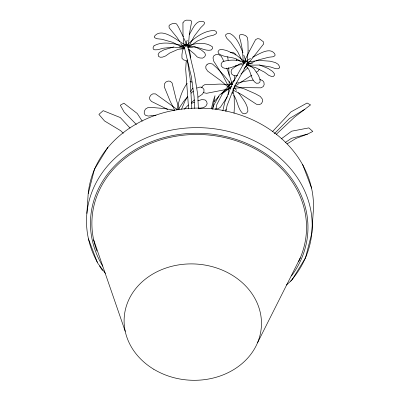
<?xml version="1.0" encoding="UTF-8"?>
<svg xmlns="http://www.w3.org/2000/svg" width="400" height="400" viewBox="0 0 400 400"><rect width="100%" height="100%" fill="white"/><g stroke="black" fill="none" stroke-linecap="round" stroke-linejoin="round"><path stroke-width="0.6" d="M236.355 60.39L236.37 59.165M234.025 113.15L234.365 107.64L234.2 97.455L233.045 88.725M86.875 213.445L88.17 193.92A112.915 95.55 3.8 0 1 209.74 108.61A112.915 95.55 3.8 0 1 313.125 213.555L311.83 233.085M228.12 94.9L228.67 88.195L230.855 88.46M235.895 66.495L236.005 65.275M234 81.19L234.89 75.66M212.7 109.17L215.005 95.7L213.115 101.435L211.4 108.725M225.79 110.32L226.005 109.15M215.87 109.395L216.785 104.635L222.575 93.465L231.88 86.375M225.85 111.46L227.075 105.515L234.665 86.11L246.955 64.31L244.88 61.515L232.59 83.315L224.735 102.37L222.855 110.805M212.62 108.955L213.13 106.545L219.325 95.165L229.605 87.325L231.775 86.195M176.905 109.83C179.12 100.725 181.39 90.845 187.19 83.36M88.275 193.505L94.46 169.235L107.88 147.29M311.725 233.495L305.54 257.765L292.12 279.71M187.19 40.26L185.56 44.765L189.12 45.765L194.31 36.065L200.675 27.705L204.015 24.44L204.58 22.735L203.795 21.79C195.98 18.78 192.45 29.8 189.23 34.625M190.15 57.985L190.785 56.35L188.93 49.16M201.61 87.86L202.205 86.42L204.57 84.735L220.05 84.085L228.615 84.515L229.69 88.805L206.655 93.295L203.515 92.68M181.54 109.225L184.83 101.43L187.795 96.23M259.235 69.185L258.49 70.755L256.435 72.115M257.485 342.86L300.295 257.855M227.47 96.605L220.325 107.395L217.735 108.865L215.56 108.735M178.115 109.56L184.415 100.355L187.77 96.77M190.465 91.55L192.88 88.06M244.09 68.435L246.935 65.36L246.625 65.14L246.45 65.325L255.56 67.57L264.605 72.215L268.745 75.32L271.345 76.4L273.27 76.55L274.42 75.3L274.315 73.615L272.555 71.365L268.05 68.42L259.55 64.98M272.37 131.775L290.92 111.92L307.085 103.03L310.545 104.89L294.77 116.925L276.28 134.305M188.24 46.305L187.445 44.625C194.8 37.83 203.81 30.565 214.3 30.495L216.03 31.355L216.705 32.845L215.79 34L213.46 35.185L208.1 36.45L197.65 40.865L188.635 47.15L188.24 46.305L189.01 45.455C196.37 42.995 206.01 41.865 212.48 46.9L212.565 48.455L211.28 49.98C205.185 51.535 199.77 46.825 193.62 47.065M213.995 101.69L219.02 96.295M191.12 93.19L193.285 91.085M221.105 94.085L228.085 86.575L230.64 88.515M246.625 65.14L248.455 63.205L252.555 63.745M184.335 109.2L188.405 104.945M274.29 133.75L289.36 118.595L304.895 109.245M234.785 79.76L231.16 83.165L232.29 84.5M286.405 285.05L291.905 280M240.95 74.015L247.735 67.89M191.29 102.6L194.655 99.865M281.235 138.9L291.61 131.195L308.835 127.895L312.795 131.45L307.465 134.13L295.965 138.425L287.075 143.895M198.025 97.19L202.36 94.245L203.935 91.695L203.965 89.425L202.395 87.6L200.145 87.015L196.905 88.045M285.4 142.435L291.475 138.315L307.465 134.13M234.175 86.725L239.285 83.345M240.305 82.67L251.87 75.11M239.66 63.935L234.46 67.23L231.495 69.7L231.08 71.975L231.905 74.285L233.95 75.625L236.125 75.91L237.585 75.36M250.525 58.42L246.42 60.9L248.525 64.05L254.72 61.465M252.585 57.18C258.51 54.645 270.15 46.015 274.975 54.265L274.985 55.62L273.475 56.7L268.84 57.235L258.66 59.825L255.845 60.995M187.625 47.035L189.06 46.205L194.78 46.64L201.3 50.005L204.765 52.835L205.495 55.07L204.685 56.795L202.6 58.12L199.855 57.98L197.185 56.95L194.415 53.955L189.365 49.835L188.28 49.465M191.595 103.36L194.38 102.15M240.18 63.77L243.305 62.79L244.28 63.48M197.79 100.825L201.925 99.555L205.025 99.95L206.645 101.41L207.15 103.75L205.995 105.95L203.54 107.7L198.845 108.58M173.655 46.995L163.91 49.89L159.325 52.395L158.12 54.46L158.575 56.44L160.285 57.245L162.525 57.12L165.635 55.95L169.805 52.995L178.13 49.3L184.94 48.595M187.805 60.05L185.88 60.62L183.52 59.84L181.98 58.285L181.92 54.965L182.51 50.24L183.685 48.29L184.185 48.165M235.935 83.27L243.655 81.535L253.22 80.09M189.965 81.855L191.075 81.695L192.11 82.165M187.81 47.88L193.04 47.15M156.045 115.19L148.215 116.065L145.405 115.235L144.245 113.66L144.27 111.37L145.475 109.05L147.985 107.57L153.27 107.585L164.68 108.605L174.73 110.3M233.54 88.215L244.47 87.625L260.91 87.835L263.23 86.61L264.18 84.63L263.9 82.245L262.535 80.495L259.635 79.46M232.46 84.315L229.15 84.48L229.14 81.34M230.25 52.355L232.62 52.26L234.95 53.505L235.83 55.065M179.235 46.895L182.95 46.825L184.52 47.65M246.795 64.52L248.365 64.52L253.91 68.64L258.435 75.38L260.185 79.71L259.92 82.065L258.575 83.16L256.355 83.24C250.04 79.67 251.78 70.435 245.975 66.18M243.49 64.99C236.265 63.205 229.665 70.865 222.77 67.635L221.195 65.87L221.235 63.485L222.765 61.605C229.35 59.725 236.45 59.495 242.975 61.735L244.17 63.175M234.71 85.82L244.745 89.065L255.26 93.705L260.285 96.45L262.325 99.08L262.56 101.42L261.42 103.63L259.34 104.65L256.48 104.26L241.905 94.725L233.21 90.17M167.735 109.445L151.445 101.43L149.68 99.225L149.595 97.21L150.8 95.18L152.82 93.85L155.495 93.89L177.405 109.64M240.46 61.48C234.325 55.875 224.725 58.465 218.545 53.48L217.995 51.755L219.12 50.02L221.505 49.315L226.645 50.52L236.06 54.825L243.465 60.78L244.22 63.48M123.31 133.285L120.69 130.71L104.52 120.95L98.905 114.395L103.195 110.66L120.295 117.56L130.065 128.09M136.39 124.485L124.17 112.11L120.295 105.22L123.89 103.19L137.245 113.495L142.23 121.19M234.18 87.49L236.575 90.375M238.5 92.695C242.2 98.325 247.66 104.08 247.91 111.085L246.805 112.905L244.69 113.825L242.455 113.185C237.78 108.46 237.575 100.82 233.82 95.325M97.625 263.04L105.41 273.395M179.73 41.56L177.17 37.675L169.19 27.805L168.985 25.895L170.055 24.65L172.165 23.75L174.48 23.25L176.595 23.955L178.485 27.04L183.285 36.815M180.69 43.015L182.925 46.405L186.71 44.61L184.02 38.485M232.11 92.215L232.965 93.77M223.915 61.42L221.29 56.27L218.665 54.57L215.915 54.55L213.83 55.81L213 57.845L213.665 61.07L223.075 75.915L228.17 85.825L231.995 83.47L228.5 72.565L226.665 68.105M174.605 109.94L170.265 101.41L164.235 86.72L164.54 83.735L165.93 81.985L168.205 81.055L170.36 81.28L172.125 83.05L176.045 98.895L179.29 109.195M302.56 164.285L311.595 188.19M88.405 238.81L97.44 262.72M243.01 52.85C239.95 45.97 237.175 37.16 230.07 33.605L227.455 33.67L225.88 34.46L225.61 35.91L226.895 38.41L230.875 42.395L237.685 51.725L242.795 62.32L245.735 60.725L243.79 55.1M93.645 239.815L125.225 331.315M212.935 104.89L213.35 106.345M227.705 56.655L228.135 60.375M188.595 108.56L185.69 69.385L186.19 61.43L187.575 61.765L190.17 78.75L191.815 108.585M228.71 67.575L229.115 75.32M198.38 108.605L197.78 94.92L194.51 74.6L187.56 45.57L184.31 47.265L191.26 76.3L194.12 96.835L194.42 108.44M97.395 262.325A112.915 95.55 3.8 0 1 134.76 143.655A112.915 95.55 3.8 0 1 279.9 157.82A112.915 95.55 3.8 0 1 290.64 281.185M102.575 270.615A112.915 95.55 3.8 0 1 99.535 265.985M102.745 266.165A108.825 92.09 3.8 0 1 203.485 133.425A108.825 92.09 3.8 0 1 291.43 276M96.96 251.12A107.39 90.87 3.8 0 1 203.465 134.645A107.39 90.87 3.8 0 1 298.55 261.69M182.935 22.855L183.005 34.935L184.045 45.355L188.485 44.885L189.325 34.285L191.655 21.59L190.695 20.245L186.32 20.16L184.36 20.98L182.935 22.855M248.105 50.885L247.24 61.495L243.245 61.115L242.445 50.325L240.615 40.93L239.315 36.975L239.765 35.065L241.1 34.465L243.255 34.76L245.625 35.6L247.34 37.435L247.935 41.345L248.105 50.885M153.965 45.87L153.015 47.865L153.365 49.21L154.805 49.835L157.78 49.73L163.07 48.24L173.795 47.135L184.24 48.375L183.555 45.765C174.285 43.885 162.615 40.7 153.965 45.87M249.64 50.8L244.7 60.555L248.715 62.865L263.74 43.83L263.495 41.89L259.72 39.005L257.7 38.61L255.635 39.545L249.64 50.8M184.95 44.685L183.035 47.505L172.53 42.28L161.905 39.26L156.735 38.7L154.585 37.665L154.275 36.5C161.725 26.375 177.68 41.06 184.95 44.685M207.125 64.315L205.81 66.235L205.86 68.395L207.61 71.075L220.795 80.69L228.18 87.105L230.605 83.575L224.225 75.67L216.545 67.64L212.44 63.985L209.55 63.39L207.125 64.315M279.295 67.975L278.19 68.76L275.78 68.725L270.61 66.99L259.265 65.04L247.89 65.21L247.79 61.975L259.125 60.41L270.18 61.205L275.395 62.565L278.145 64.305L279.29 66.11L279.295 67.975M153.765 369.255A68.73 58.155 3.8 0 0 261.25 328.075A68.73 58.155 3.8 0 0 163.35 268.97A68.73 58.155 3.8 0 0 153.765 369.255"/></g></svg>
